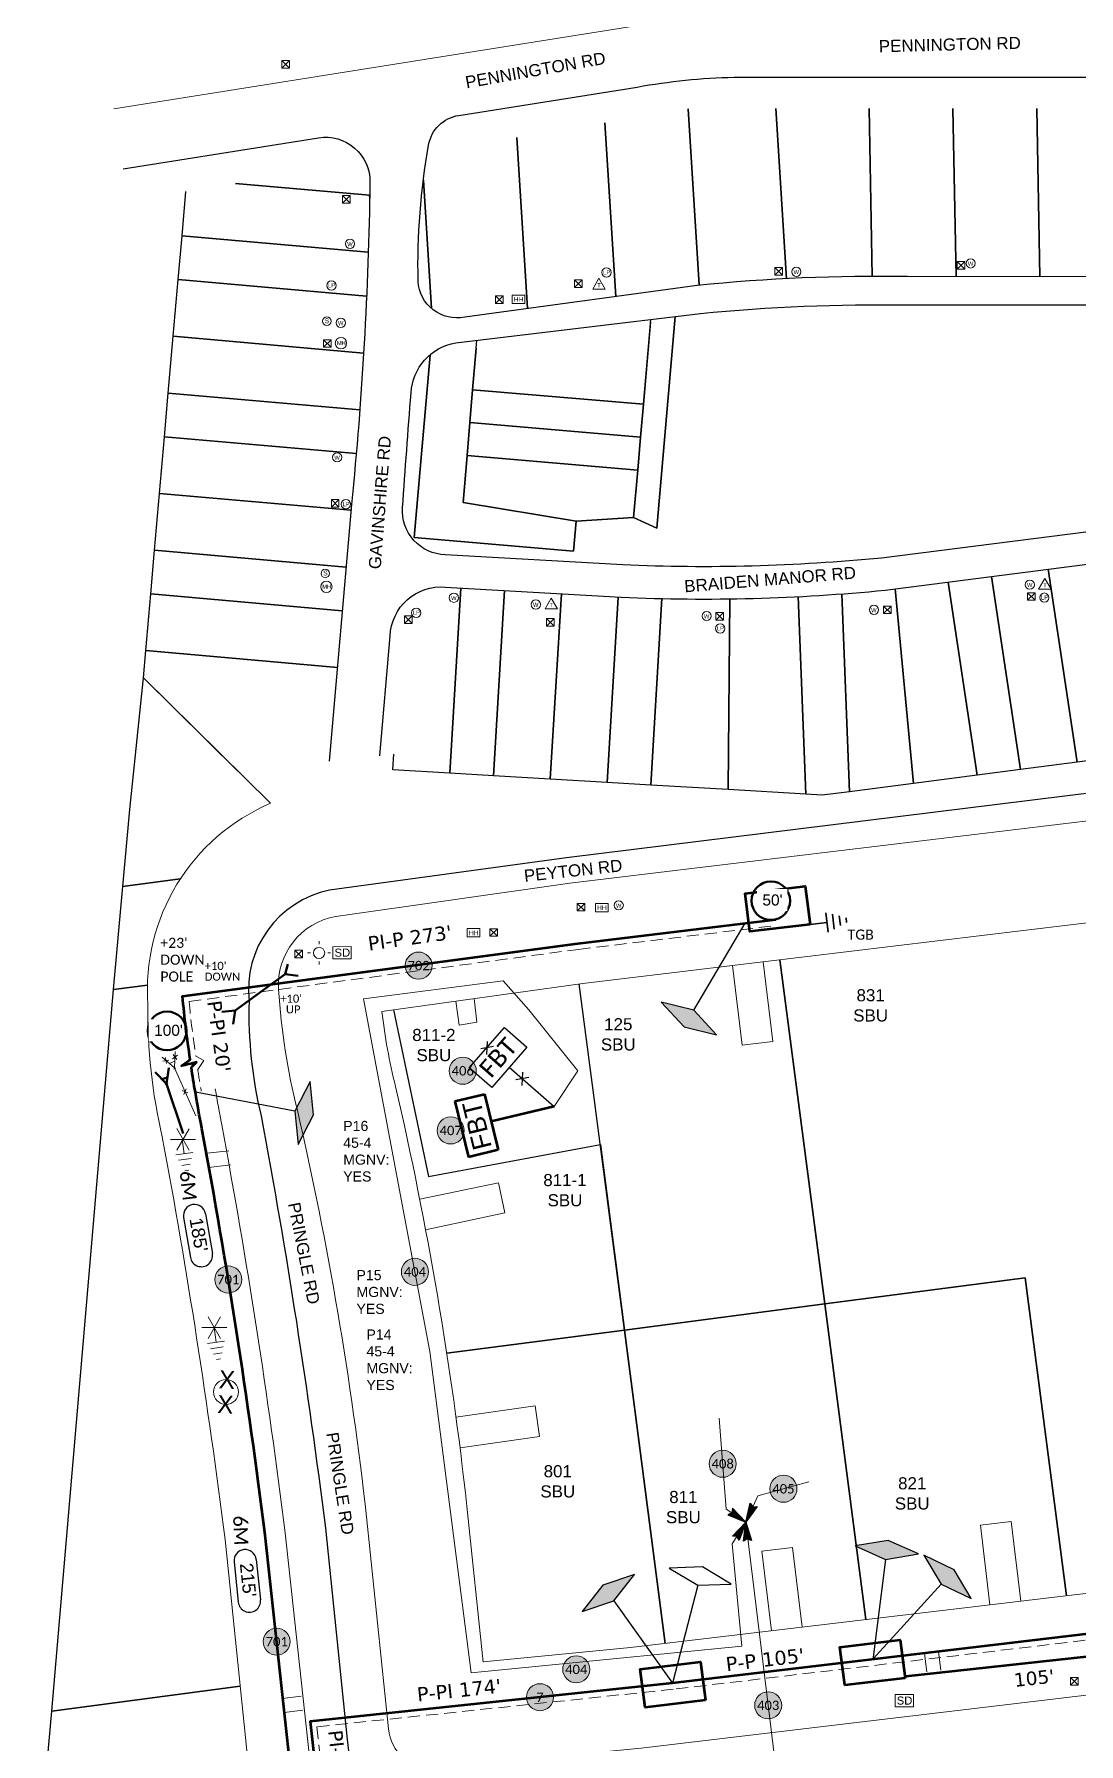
# Model space of a CAD drawing. Header units: inches. Extents: x 2013952 to 2016991, y 779373 to 782808.
# Drawn here: x 2013961 to 2014478, y 779806 to 780652 of the extents above; entities that cross this region are included whole.
import ezdxf
from ezdxf.enums import TextEntityAlignment as Align
from ezdxf.lldxf.tags import DXFTag

# ---------------------------------------------------------------- set-up
doc = ezdxf.new("R2010")
doc.units = ezdxf.units.IN
doc.header["$MEASUREMENT"] = 0
doc.linetypes.add('ACAD_ISO02W100', pattern=[15, 12, -3])
doc.linetypes.add('DASHED', pattern=[0.75, 0.5, -0.25])
for name, color, linetype in [('20 loop', 1, 'Continuous'), ('50 loop', 1, 'Continuous'), ('845CHH', 7, 'Continuous'), ('ADDRESS', 6, 'Continuous'), ('AERIAL CABLE', 5, 'Continuous'), ('CALLES', 6, 'Continuous'), ('CONDUIT', 7, 'Continuous'), ('CULVERT', 7, 'Continuous'), ('EOP', 150, 'Continuous'), ('EX PED', 5, 'Continuous'), ('EXIST HH', 20, 'Continuous'), ('EXIST MH', 20, 'Continuous'), ('FBT.FST', 1, 'Continuous'), ('FST', 1, 'Continuous'), ('Grounding', 1, 'Continuous'), ('GROUNDING TEXT', 7, 'Continuous'), ('GroundingRED', 1, 'Continuous'), ('P-P VALUES', 7, 'Continuous'), ('parcels', 7, 'Continuous'), ('Placemark', 7, 'Continuous'), ('Pole_Temp', 7, 'Continuous'), ('REELS BUBBLES', 87, 'Continuous'), ('Sewer MH', 7, 'Continuous'), ('SPAN LENGTHS', 7, 'Continuous'), ('SPANS', 7, 'Continuous'), ('SPLICE', 7, 'Continuous'), ('StormDrain', 20, 'Continuous'), ('STREET NAMES', 250, 'Continuous')]:
    doc.layers.add(name, color=color, linetype=linetype)
for name, color, linetype, lineweight in [('AERIAL CABLE PROP', 1, 'Continuous', 60), ('AnchorGuyProposed', 1, 'Continuous', 50), ('AnchorGuyRemove', 7, 'Continuous', 0), ('BURIED CABLE EX', 32, 'BUR', 30), ('BURIED CABLE PROP', 1, 'BUR', 60), ('DRIVEWAYS', 250, 'Continuous', 20), ('FireHydrant', 150, 'Continuous', 0), ('FST PROP', 240, 'Continuous', 50), ('INNERDUCT', 4, 'Continuous', 53), ('INNERDUCT LENGTH', 4, 'Continuous', 53), ('LightPost', 7, 'Continuous', 0), ('OVERLASH', 255, 'Continuous', 0), ('Pole notes', 7, 'Continuous', 0), ('Poles', 7, 'Continuous', 0), ('PROP CABLE', 1, 'Continuous', 50), ('RIZER TEXT', 1, 'Continuous', 0), ('ROW', 102, 'ACAD_ISO02W100', 20), ('STRAND TEXT', 7, 'Continuous', 0), ('Transformer', 92, 'Continuous', 0), ('WaterMeter', 252, 'Continuous', 0)]:
    doc.layers.add(name, color=color, linetype=linetype, lineweight=lineweight)
doc.styles.add('Annotative', font='arial.ttf')
doc.styles.add('calibri', font='calibri.ttf')
doc.styles.add('Legend', font='calibri.ttf')
doc.styles.add('PROPOSED', font='calibri.ttf')
doc.styles.get("Standard").update_dxf_attribs({"font": 'arial.ttf'})
doc.styles.add('Styledgn003', font='dgn003.shx')
tags = doc.linetypes.add('BUR', pattern='A,4.693195999999999,-0.073857,["B",Standard,S=0.5,R=0,X=0,Y=-0.25],-0.553701,4.679246', length=10).pattern_tags.tags
tags[6] = DXFTag(74, 10)
tags = doc.linetypes.add('EPV', pattern='A,3.309809,-0.120318,["EOP",Standard,S=0.477614,R=0,X=0,Y=-0.246604],-1.488372', length=4.918499).pattern_tags.tags
tags[6] = DXFTag(74, 10)
tags = doc.linetypes.add('RRW', pattern='A,0.9007299999999999,-0.315516,0.9007299999999999,-0.315516,0.9007299999999999,-0.120318,["R/W",Standard,S=0.477614,R=0,X=0,Y=-0.246604],-1.382879', length=4.836419).pattern_tags.tags
tags[14] = DXFTag(74, 10)

# ---------------------------------------------------------------- blocks, each defined once
blk = doc.blocks.new('LP')
at = {"layer": 'LightPost'}
blk.add_circle((-0.01275560585781932, 0.005586844985373318), 1.149538476444476, dxfattribs=at)
blk.add_text('LP', height=1.037068899613341, dxfattribs=at).set_placement((-0.8474498447030783, -0.4680736591108143))
blk = doc.blocks.new('W')
at = {"layer": 'WaterMeter', "color": 5}
blk.add_circle((0.03107366501353681, 0.02352125046309084), 2.284002088511037, dxfattribs=at)
blk.add_text('W', height=2.060537842955017, dxfattribs=at).set_placement((-1.35744173033163, -1.163380555808544))
blk = doc.blocks.new('845CHH')
at = {"layer": '845CHH', "color": 1, "lineweight": 90}
blk.add_lwpolyline([(15.82571818263463, -10.29698714192114), (-14.22762900813467, -10.194298906727), (-14.31204531541078, 8.843916726521911), (15.74130187489286, 8.741228491560605)], close=True, dxfattribs=at)
blk = doc.blocks.new('FST_FBT')
at = {"layer": 'FST', "lineweight": 30}
h = blk.add_hatch(color=256, dxfattribs=at)
h.dxf.hatch_style = 1
h.paths.add_polyline_path([(5.292051430426127, 18.27422463633761), (5.143090126239258e-05, 19.86182463596906), (-5.291948568623507, 18.27422463633763), (5.14309012942249e-05, 16.68662463653232)])
at = {"layer": 'FBT.FST', "lineweight": 30}
blk.add_lwpolyline([(-5.291948568623539, 18.27422463633763), (5.143090129460376e-05, 16.68662463653233), (5.292051430426127, 18.27422463633761), (5.143090129460376e-05, 19.86182463596906)], close=True, dxfattribs=at)
blk.add_lwpolyline([(5.143090129460376e-05, 16.68662463653233), (5.14309012942249e-05, 2.924991895270068e-05)], dxfattribs=at)
blk = doc.blocks.new('ACMAP_ANN_TEMPLATE_SPANS')
at = {"color": 0, "linetype": 'ByBlock', "lineweight": -2}
for p, q in [((-8.152258758647022, 12.48579457613637), (22.73670367137532, 12.48579457613637)), ((-8.152258758647022, -4.489136403890521), (22.73670367137532, -4.489136403890521))]:
    blk.add_line(p, q, dxfattribs=at)
for centre, start, end in [((-8.152258758647022, 3.998329086122945), 90, 270), ((22.73670367137532, 3.998329086122945), 270, 90)]:
    blk.add_arc(centre, 8.48746549001349, start, end, dxfattribs=at)
at = {"color": 18, "lineweight": 50, "true_color": 0x000000, "style": 'Annotative'}
blk.add_attdef('AERIALFOOT', text='', height=10, dxfattribs=at).set_placement((6.686639764051677, 4.728349187102339), align=Align.MIDDLE_CENTER)
blk = doc.blocks.new('50 loop')
at = {"layer": '50 loop', "color": 1, "lineweight": 50}
blk.add_circle((-0.063, -0.0294), 7.95775, dxfattribs=at)
at = {"layer": '50 loop', "color": 1, "lineweight": 60, "insert": (-3.538460460807883, 2.536957547696908), "char_height": 4.56257601179533, "width": 8.053475745349457, "attachment_point": 1, "bg_fill": 2}
blk.add_mtext("50'", dxfattribs=at)
blk = doc.blocks.new('100 loop')
at = {"layer": '20 loop', "lineweight": 50}
blk.add_circle((0.03355501824989915, 0.1748532380443066), 7.957747154594767, dxfattribs=at)
at = {"layer": '20 loop', "lineweight": 50, "insert": (-5.314746514661238, 2.685847337823361), "char_height": 4.56257601179533, "width": 3.872875634959753, "attachment_point": 1, "bg_fill": 2}
blk.add_mtext("100'", dxfattribs=at)
blk = doc.blocks.new('*U185')
at = {"linetype": 'Continuous', "lineweight": 0}
for p, q in [((-0.5022348271254676, -0.1611366925133114), (-0.5049934974790856, 1.1484939874689246)), ((0.49776295431803186, -0.1590302480969444), (0.49500428396441387, 1.1506004318852914))]:
    blk.add_line(p, q, dxfattribs=at)
blk = doc.blocks.new('*U186')
at = {"layer": 'Pole notes', "color": 1, "linetype": 'Continuous', "lineweight": 35, "flags": 128}
for points in [[(-0.6059738878452875, 4.176883044221691), (-0.07160637306168607, 4.219858439083924)], [(-1.26581493698771, 1.85727387533883), (1.005862631394513, 2.039968814524753)], [(-1.054010316618659, 2.628995946448556), (0.6697558602140328, 2.767626252320634)], [(-0.8558485952133839, 3.400860040647662), (0.2818370818882912, 3.492356042888599)], [(0.02463115760280013, 0.003079555993344328), (-0.1318230451925179, 1.948472812220212)]]:
    blk.add_lwpolyline(points, dxfattribs=at)
blk = doc.blocks.new('*U416')
at = {"linetype": 'Continuous', "lineweight": 0, "true_color": 0xffffff}
h = blk.add_hatch(color=7, dxfattribs=at)
h.dxf.hatch_style = 1
h.paths.add_polyline_path([(-0.1216836353353937, 0, 1), (0.1216836353353937, 0, 1)])
at = {"color": 0, "linetype": 'ByBlock', "lineweight": -2}
blk.add_circle((0, 0), 0.1216836353353937, dxfattribs=at)
at = {"color": 0, "linetype": 'ByBlock', "lineweight": -2, "style": 'PROPOSED'}
blk.add_attdef('CCFN', text='', height=0.08437499999999999, dxfattribs=at).set_placement((-4.879430193227563e-14, -4.485301019485632e-14), align=Align.MIDDLE_CENTER)
at = {"color": 0, "linetype": 'ByBlock', "lineweight": -2, "flags": 104}
blk.add_attdef('CCFA', text='', height=0.08437499999999999, dxfattribs=at).set_placement((0.2063068056513823, 0.08956686444820822), align=Align.TOP_LEFT)
blk = doc.blocks.new('*U178')
at = {"linetype": 'Continuous', "lineweight": 0}
for p, q in [((-0.5021526868003077, -0.2001313805709507), (-0.5049934974790856, 1.1484939874689246)), ((0.49784509464319177, -0.19802493615458372), (0.49500428396441387, 1.1506004318852914))]:
    blk.add_line(p, q, dxfattribs=at)
blk = doc.blocks.new('*U179')
at = {"linetype": 'Continuous', "lineweight": 0}
for p, q in [((-0.5017588265833121, -0.3871096554943963), (-0.5049934974790856, 1.1484939874689246)), ((0.4982389548601874, -0.3850032110780293), (0.49500428396441387, 1.1506004318852914))]:
    blk.add_line(p, q, dxfattribs=at)
blk = doc.blocks.new('HYDRANT')
at = {"layer": 'FireHydrant', "color": 160}
for points in [[(-4.262719821184874, 0.05468453839421272), (-5.743151727598161, 0.05468453839421272)], [(0.005531547823920846, 4.332005883799866), (0.005531547823920846, 5.812437796150334)], [(4.282852875301614, 0.05468453839421272), (5.763284781714901, 0.05468453839421272)], [(0.005531547823920846, -4.213566812686622), (0.005531547823920846, -5.693998718983494)]]:
    blk.add_lwpolyline(points, dxfattribs=at)
blk.add_circle((0.01006652717478573, 0.05921954149380326), 2.801518720967485, dxfattribs=at)
blk = doc.blocks.new('HH')
at = {"layer": 'EXIST HH', "color": 1, "lineweight": 0}
blk.add_lwpolyline([(-5.696157515021346, 3.301187967726716), (4.746838742140481, 3.301187967726716), (4.746838742140481, -3.566200772468451), (-5.696157515021346, -3.566200772468451)], close=True, dxfattribs=at)
at = {"layer": 'EXIST HH', "color": 1}
blk.add_text('HH', height=4, dxfattribs=at).set_placement((-4.393143628733981, -2.224780506065912))
blk = doc.blocks.new('EX MH')
at = {"layer": 'EXIST MH', "lineweight": 0}
blk.add_circle((-0.1448043128475547, -0.1407622246770188), 7.024253633489055, dxfattribs=at)
at = {"layer": 'EXIST MH'}
blk.add_text('MH', height=5, dxfattribs=at).set_placement((-5.140123474877328, -2.419185792678036))
blk = doc.blocks.new('EX PED')
at = {"layer": 'EX PED', "color": 5, "lineweight": 0}
blk.add_lwpolyline([(-3.764058627886698, 3.739049226394854), (3.764058627653867, 3.739049226394854), (3.764058627653867, -3.739049226394854), (-3.764058627886698, -3.739049226394854)], close=True, dxfattribs=at)
for points in [[(-3.764058627886698, 3.739049226394854), (3.764058627653867, -3.739049226394854)], [(3.764058627653867, 3.739049226394854), (-3.764058627886698, -3.739049226394854)]]:
    blk.add_lwpolyline(points, dxfattribs=at)
blk = doc.blocks.new('Strome Drain')
at = {"layer": 'StormDrain', "color": 1, "lineweight": 0}
blk.add_lwpolyline([(-4.531588830964909, 2.982253595652669), (4.617494446657784, 2.989492630886837), (4.622254887751295, -3.027009711147599), (-4.526828389441618, -3.034248745882797)], close=True, dxfattribs=at)
at = {"layer": 'StormDrain', "color": 1}
blk.add_text('SD', height=4, rotation=0.04533417730849295, dxfattribs=at).set_placement((-3.696132331001564, -1.968982054908338))
blk = doc.blocks.new('Transforam')
at = {"layer": 'Transformer', "color": 3}
blk.add_lwpolyline([(-0.457138265171082, 6.946186634219498), (-6.636639627766352, -3.737272404746313), (5.70525798441711, -3.747148055434495)], close=True, dxfattribs=at)
blk.add_text('T', height=4, dxfattribs=at).set_placement((-2.023227286046165, -1.857558872347937))
blk = doc.blocks.new('*U296')
at = {"layer": 'FBT.FST', "lineweight": 30}
blk.add_lwpolyline([(51.56519418558194, 24.4661823291707), (49.41127416150275, 8.031698208196373), (56.65955237287245, -6.874478456434272), (58.81347239650577, 9.560005664362324)], close=True, dxfattribs=at)
blk.add_lwpolyline([(49.41127416150275, 8.031698208196373), (0, 0)], dxfattribs=at)
blk = doc.blocks.new('POLES')
at = {"layer": 'Poles'}
for points in [[(-0.9279452641875641, 1.718820345782353), (1.125573408324813, -1.843961284794444)], [(-0.9279452641875641, -1.843961284794444), (1.125573408324813, 1.714633763623507)], [(-1.95993782824056, -0.06466376078196845), (2.155472681101887, -0.06466376078196845)]]:
    blk.add_lwpolyline(points, dxfattribs=at)
blk = doc.blocks.new('*U212')
at = {"layer": 'Pole notes', "color": 135, "linetype": 'Continuous', "lineweight": 0, "true_color": 0x32a0a0, "flags": 128}
for points in [[(0.7849989894281705, 2.720506373741402), (2.228697341275593, 1.768496257095272)], [(1.416358149810212, 3.206744852623723), (2.369199062268698, 2.578418175782292)], [(2.09102826117508, 3.664423027829585), (2.538574750314541, 3.369299891700765)], [(0.01831234727988898, -0.01282417930083704), (1.092723764578121, 1.616492532288831)], [(0.1429764914755089, 2.242779187386704), (2.045564676743151, 0.9881658553009612)]]:
    blk.add_lwpolyline(points, dxfattribs=at)
blk = doc.blocks.new('*U213')
at = {"layer": 'Pole notes', "color": 135, "linetype": 'Continuous', "lineweight": 0, "true_color": 0x32a0a0, "flags": 128}
for points in [[(0.7849989894281705, 2.720506373741402), (2.228697341275593, 1.768496257095272)], [(1.416358149810212, 3.206744852623723), (2.369199062268698, 2.578418175782292)], [(2.09102826117508, 3.664423027829585), (2.538574750314541, 3.369299891700765)], [(0.01831234727988898, -0.01282417930083704), (1.092723764578121, 1.616492532288831)], [(0.1429764914755089, 2.242779187386704), (2.045564676743151, 0.9881658553009612)]]:
    blk.add_lwpolyline(points, dxfattribs=at)
blk = doc.blocks.new('*U258')
for points in [[(-4.238059835942393, 7.492269146179505), (-4.925484314848513, 8.077790550073717)], [(-4.874532777324089, 7.44131760877782), (-4.289011373552618, 8.128742087598138)], [(-4.365275231559814, 6.244559013787796), (-4.704218778872868, 8.55692752203675)], [(-4.365275231559814, 6.244559013787796), (-6.418735490569291, 7.373818760714398)], [(-6.208983367986733, 6.863808174861982), (-5.362273264901016, 7.177607043069739)], [(-5.628728882339999, 6.597352557423003), (-5.942527750670493, 7.444062660422915)], [(-5.170659246343368, 6.693542680303245), (-4.506435938792272, 7.157878145607793)], [(-4.406707492917538, 6.022646642294219), (-4.365275231616465, 6.244559014174308)], [(5.174823248709742e-05, 3.939011889194082e-05), (-4.365275231559814, 6.244559013787796)], [(-4.365275232002623, 6.244559014031315), (-4.143362860023807, 6.203126752674992)], [(-2.626436485141378, 3.205163724630776), (-1.73878699806323, 3.039434679361746)], [(-2.265476264236821, 2.678474458457181), (-2.099747219117168, 3.566123945524772)]]:
    blk.add_lwpolyline(points)
blk = doc.blocks.new('*U259')
for p, q in [((-5.70702292110766, 7.937513648164311), (-3.767182999469336, 6.622619093422967)), ((-4.532601763754374, 7.14144796895473), (-3.815993298641216, 7.549083124636861)), ((-3.767182999469336, 6.622619093422967), (-3.890140241650999, 8.956459782606364)), ((-3.829023974973909, 6.405507539565026), (-3.767182999469336, 6.622619093422967)), ((-2.90638403171273e-06, 4.715176222162827e-05), (-3.767182999448787, 6.62261909303287)), ((-3.767182999867097, 6.622619093316415), (-3.550071445915978, 6.560778117747675))]:
    blk.add_line(p, q)
blk = doc.blocks.new('*U262')
at = {"layer": 'Poles', "linetype": 'Continuous', "lineweight": 13}
blk.add_circle((0.08753503279946803, -0.06543147893253749), 2.05765083792866, dxfattribs=at)
at = {"layer": 'Poles', "linetype": 'Continuous', "lineweight": 13, "char_height": 2.959779793403999, "attachment_point": 5, "line_spacing_factor": 0.8, "style": 'Styledgn003'}
for insert in [(0.1515751079154296, 1.98460134403537), (0.09714953670643399, -2.124529291479308)]:
    blk.add_mtext('{\\Fdgn000|c0;X}', dxfattribs=dict(at, insert=insert))
blk = doc.blocks.new('Sewer')
at = {"layer": 'Sewer MH', "color": 1, "lineweight": 0}
blk.add_circle((0.2141964328217298, -0.01215695608655309), 3.512126816744527, dxfattribs=at)
at = {"layer": 'Sewer MH', "color": 1}
blk.add_text('S', height=4, dxfattribs=at).set_placement((-1.577399204263259, -1.748445252510187))
blk = doc.blocks.new('*U295')
at = {"layer": 'Pole notes', "linetype": 'Continuous'}
blk.add_hatch(color=1, dxfattribs=at).paths.add_polyline_path([(2.703519535304939, -5.798386813740524), (-4.619390562177127e-05, -0.00017705841950406), (4.800202171602453, -4.22937552305856), (3.307367356855241, -4.473801183828275)])
at = {"layer": 'Pole notes', "color": 1, "linetype": 'Continuous', "lineweight": 30, "flags": 128}
blk.add_lwpolyline([(2.703519535304939, -5.798386813740524), (-4.619390562177127e-05, -0.00017705841950406), (4.800202171602453, -4.22937552305856), (3.307367356855241, -4.473801183828275), (2.703519535304939, -5.798386813740524)], dxfattribs=at)
blk = doc.blocks.new('*U294')
at = {"layer": 'Pole notes', "linetype": 'Continuous'}
blk.add_hatch(color=1, dxfattribs=at).paths.add_polyline_path([(-1.941867683328027, 6.09554548464945), (-4.619390562177127e-05, -0.00017705841950406), (-4.221573496712594, 4.806819015588002), (-2.709754596788106, 4.858812299723198)])
at = {"layer": 'Pole notes', "color": 1, "linetype": 'Continuous', "lineweight": 30, "flags": 128}
blk.add_lwpolyline([(-1.941867683328027, 6.09554548464945), (-4.619390562177127e-05, -0.00017705841950406), (-4.221573496712594, 4.806819015588002), (-2.709754596788106, 4.858812299723198), (-1.941867683328027, 6.09554548464945)], dxfattribs=at)
blk = doc.blocks.new('*U293')
at = {"layer": 'Pole notes', "linetype": 'Continuous'}
blk.add_hatch(color=1, dxfattribs=at).paths.add_polyline_path([(-5.237906210572852, 3.673149290363088), (-4.619390562177127e-05, -0.00017705841950406), (-6.270886343640443, 1.266735661676897), (-5.099587724416559, 2.22400220364328)])
at = {"layer": 'Pole notes', "color": 1, "linetype": 'Continuous', "lineweight": 30, "flags": 128}
blk.add_lwpolyline([(-5.237906210572852, 3.673149290363088), (-4.619390562177127e-05, -0.00017705841950406), (-6.270886343640443, 1.266735661676897), (-5.099587724416559, 2.22400220364328), (-5.237906210572852, 3.673149290363088)], dxfattribs=at)
blk = doc.blocks.new('RFBT')
at = {"layer": 'FBT.FST', "color": 18, "lineweight": 30, "true_color": 0x000000}
blk.add_lwpolyline([(2521681.989131127, 1409042.671736673), (2521679.103653809, 1409072.358350349), (2521695.694843503, 1409073.970979599), (2521698.580320822, 1409044.284365923)], close=True, dxfattribs=at)
for points in [[(2521697.137582162, 1409059.127672761), (2521730.328138972, 1409062.35372609)], [(2521704.17543637, 1409062.573863783), (2521709.28073695, 1409057.303952959)], [(2521708.710081107, 1409063.226048425), (2521704.71141982, 1409057.10855579)], [(2521678.100823076, 1409060.039465415), (2521683.206123655, 1409054.769554591)], [(2521682.635467812, 1409060.691650057), (2521678.636806526, 1409054.574157422)]]:
    blk.add_lwpolyline(points, dxfattribs=at)
at = {"layer": 'FBT.FST', "color": 18, "lineweight": 30, "true_color": 0x000000, "insert": (2521688.841987315, 1409058.321358136), "char_height": 9.999999999999998, "attachment_point": 5, "rotation": 95.55159206944298, "style": 'Legend'}
blk.add_mtext_dynamic_manual_height_columns('\\pxqc;FBT', width=33.00332052679732, gutter_width=0.9999999999999999, heights=[15.67548576856462], dxfattribs=at)
blk = doc.blocks.new('f')
at = {"layer": 'FBT.FST', "lineweight": 60}
for p, q in [((1588178.40257485, 1107839.032121428), (1588188.544312012, 1107850.192784034)), ((1588188.50420496, 1107850.124502552), (1588209.568765367, 1107830.983055254)), ((1588199.467135257, 1107819.890674129), (1588178.40257485, 1107839.032121428)), ((1588167.425757057, 1107805.78113372), (1588189.180771581, 1107829.237932482)), ((1588209.60887242, 1107831.051336736), (1588199.467135257, 1107819.890674129))]:
    blk.add_line(p, q, dxfattribs=at)
at = {"layer": 'FBT.FST', "lineweight": 60, "width": 0.9928899999999999}
blk.add_text('FBT', height=9.318486691495156, rotation=317.7626610706297, dxfattribs=at).set_placement((1588181.750850282, 1107839.594753696))

msp = doc.modelspace()

# ---------------------------------------------------------------- linework, layer by layer
at = {"layer": 'AERIAL CABLE PROP', "color": 5, "lineweight": 0}
msp.add_lwpolyline([(2014099.309962856, 779778.529586022), (2014084.973063765, 779910.8156687641, 0.0147624247953585), (2014053.520139262, 780112.7102853874, -0.006310148344321529), (2014050.327404251, 780130.4863005483)], format="xyb", dxfattribs=at)
at = {"layer": 'AERIAL CABLE PROP', "color": 5}
msp.add_lwpolyline([(2014091.503206884, 779757.75228963), (2014075.040481927, 779909.6532956929, 0.0147539856017282), (2014043.694778407, 780110.8493017759, -0.006299308848261168), (2014040.463375469, 780128.8428480251, -0.006299308848261168)], format="xyb", dxfattribs=at)
at = {"layer": 'BURIED CABLE EX', "lineweight": 0, "ltscale": 2}
for points in [[(2014312.97613509, 779916.0830301115), (2014306.190097452, 779905.3308836906), (2014311.078504701, 779854.678387479), (2014176.976177747, 779841.4019814592), (2014156.615722748, 780000.4455152625), (2014123.629269498, 780175.0049504493), (2014192.803528673, 780183.9565179702), (2014205.503492664, 780169.6761982882), (2014229.81571925, 780139.3685708484), (2014218.061044306, 780121.6800408317)], [(2014312.961888331, 779916.0919332274), (2014303.258527761, 779922.3991304848), (2014299.807448385, 779967.4591835137)], [(2014344.234928825, 779936.0714055853), (2014318.962531503, 779929.0292495186), (2014312.97613509, 779916.0830301115)], [(2014312.97613509, 779916.0830301115), (2014330.801133754, 779770.0710815353), (2014304.034808146, 779753.265713344), (2014325.822542322, 779731.5986886838), (2014326.000941639, 779679.6352036607)]]:
    msp.add_lwpolyline(points, dxfattribs=at)
at = {"layer": 'BURIED CABLE PROP', "color": 10, "lineweight": 70, "ltscale": 12}
for points in [[(2014040.463375469, 780128.8428480251, -0.01651611243568828), (2014038.523186647, 780141.1375059545, -0.01651611243568828), (2014040.998511684, 780143.6669268138, -0.01651611241726116), (2014033.579579572, 780141.880861794), (2014037.93177683, 780145.0927196812, -0.0180065955907423), (2014034.153108724, 780176.3462657623), (2014229.74438246, 780202.5074125893), (2014327.882194937, 780214.3208508783)], [(2015164.565035639, 779885.508999898), (2015155.381577377, 779951.3087718897, 0.004091165966537889), (2014771.513610959, 779900.2852834903, 0.003258973217572011), (2014614.63837611, 779876.4488675065), (2014276.651734081, 779836.2895853361), (2014097.325740654, 779817.4331758514), (2014101.620553107, 779778.7815592608), (2014108.900082658, 779776.006443111), (2014097.055398082, 779774.5880382911), (2014103.779738573, 779771.8129221413), (2014091.503206884, 779757.75228963)]]:
    msp.add_lwpolyline(points, format="xyb", dxfattribs=at)
at = {"layer": 'BURIED CABLE PROP', "color": 10, "linetype": 'DASHED', "lineweight": 9, "ltscale": 12}
for points in [[(2014043.409645125, 780129.4080870156, -0.01462151582836511), (2014041.678695736, 780140.1132850054), (2014044.713786118, 780144.5746916634), (2014040.724106142, 780146.6543507205, -0.01572318319346507), (2014037.392409422, 780173.7528194077), (2014230.122528992, 780199.5312749582), (2014328.240734621, 780211.3423530529)], [(2015161.621824962, 779884.5107190892), (2015153.457276198, 779947.825926645, 0.004712199375011441), (2014771.949851526, 779897.31716643, 0.003260278604333463), (2014615.050512876, 779873.4767344816), (2014276.985595583, 779833.3081517117), (2014100.640658197, 779814.7652049455), (2014104.400004253, 779780.9325745384), (2014115.184414543, 779775.2305946067), (2014108.772327252, 779772.9697107162), (2014095.078518256, 779757.2858334742)]]:
    msp.add_lwpolyline(points, format="xyb", dxfattribs=at)
at = {"layer": 'CONDUIT', "color": 4, "lineweight": 70}
msp.add_lwpolyline([(2014392.160697456, 779839.723752426), (2014483.10983386, 779849.7491397482), (2014492.720561412, 779783.1075477214)], dxfattribs=at)
at = {"layer": 'CULVERT', "color": 2, "lineweight": 50}
for points in [[(2014086.250505321, 780192.2750206832), (2014084.900761133, 780187.2714657548), (2014091.328229981, 780186.4873170061)], [(2014084.900761133, 780187.2714657548), (2014060.197559161, 780169.3278025126), (2014053.576368287, 780168.5623962961)], [(2014060.197559161, 780169.3278025126), (2014059.173049738, 780162.5655735536)]]:
    msp.add_lwpolyline(points, dxfattribs=at)
at = {"layer": 'DRIVEWAYS', "color": 1}
for points in [[(2014306.326546312, 780191.5816852265), (2014311.243623437, 780152.1294615945), (2014326.351546535, 780153.9892307693), (2014321.584895849, 780193.4184244621)], [(2014169.489158405, 780173.921224923), (2014171.02821639, 780162.0686710612), (2014179.836182778, 780163.4562568781), (2014178.447953591, 780175.2885829034)], [(2014154.464093765, 780060.7108924397), (2014193.638542652, 780069.0857087215), (2014190.478764162, 780083.976104338), (2014151.609751529, 780075.8163169068)], [(2014171.48319508, 779952.7850849685), (2014210.829238247, 779958.4898622736), (2014208.667820763, 779973.5575879208), (2014169.341795784, 779968.0036673824)], [(2014449.107878645, 779876.9213612112), (2014444.251363089, 779916.3810856603), (2014429.140603201, 779914.5445080418), (2014433.846727845, 779875.1080443962)], [(2014340.874245964, 779864.0611340463), (2014336.017730408, 779903.5208584954), (2014320.90697052, 779901.6842808764), (2014325.613095164, 779862.2478172312)]]:
    msp.add_lwpolyline(points, dxfattribs=at)
at = {"layer": 'EOP', "color": 6, "linetype": 'EPV', "lineweight": 0, "ltscale": 5}
for points in [[(2014000.081975038, 780615.5136929096), (2014254.460349516, 780655.9772365192, 0.3621600270874982), (2014272.998384798, 780677.1940828388), (2014275.668376855, 780792.3400434764)], [(2015077.220471611, 779910.5381852374, 0.009531139679051876), (2014618.760066884, 779846.72757565), (2014261.169365034, 779804.2389559494), (2014158.375745735, 779794.255999119, -0.3983622087174248), (2014136.055327736, 779813.6837598241), (2014125.185673755, 779918.6435640383, 0.02912708351653555), (2014090.970748463, 780119.9392890926, -0.04478775881851449), (2014081.643627726, 780179.6130162325, -0.3839139535956247), (2014110.031175306, 780215.8144777901), (2014225.817053207, 780232.2512303822), (2014555.119297281, 780271.891320584), (2014709.449262423, 780293.1732230765, -0.06869455310850509), (2014714.919015175, 780293.1724619254), (2014723.141857301, 780292.0362105062, 0.03434168126456284), (2014725.879490661, 780291.8479586267, 0.03685309247269837), (2014740.397285905, 780291.8479586267, 0.02679880259686831), (2014742.536576536, 780291.9627018871), (2014798.890849602, 780298.0253929524), (2015016.774806222, 780323.9006871746, -0.3708457696426731), (2015066.838443972, 780283.7619646833), (2015079.649770046, 780166.2964458284), (2015098.102081442, 780027.6227249582), (2015103.160506784, 779988.9867736775)]]:
    msp.add_lwpolyline(points, format="xyb", dxfattribs=at)
at = {"layer": 'EOP', "color": 6, "linetype": 'EPV', "ltscale": 5}
for points in [[(2014170.834390826, 780612.2978247392), (2014259.173148573, 780626.3497235448, -0.03792566075677932), (2014307.177782925, 780631.2185016151), (2014568.157329516, 780631.2185016151, -0.3828409315985319), (2014588.040181559, 780613.3800276048), (2014593.928323503, 780559.21780352, -0.4088064625440443), (2014568.409199713, 780532.3639836512), (2014393.050393935, 780532.4802373666, 0.02900312693809197), (2014288.837160786, 780528.1389589114), (2014173.836782496, 780512.4996695467, -0.4607672549549756), (2014150.743199974, 780530.1688399636, -0.047830949700287), (2014155.928686476, 780597.6079169553, -0.3205260248080567)], [(2014600.477011109, 780492.7847814235), (2014604.128111859, 780443.6240174231, -0.3382454923458424), (2014586.474674203, 780419.4612635482), (2014380.164378432, 780393.2333604926, -0.03534817830990836), (2014252.046971232, 780389.7822207808), (2014164.179352116, 780394.8360987614, -0.4269998310508363), (2014143.051719667, 780418.1020762323, -0.001785717013066772), (2014147.248939943, 780474.9161619808, -0.3520050461763045), (2014169.430559427, 780499.6574329248), (2014290.476194939, 780514.2329904018, -0.0289653376921768), (2014392.935447569, 780518.4802373666), (2014569.125577792, 780518.4802373666, -0.3755029646658887)]]:
    msp.add_lwpolyline(points, format="xyb", close=True, dxfattribs=at)
for points in [[(2014004.794774095, 780585.8861799352), (2014101.457483439, 780601.2621558334, -0.4658171199567821), (2014126.911003307, 780579.2014932865, -0.02099762307698558), (2014117.785413394, 780419.7346486645), (2014106.716035668, 780292.6029965265)], [(2014131.777556466, 780295.3833243459), (2014136.938085843, 780354.6519338236, -0.4301870655677624), (2014164.207869166, 780378.808014798), (2014251.237300592, 780373.8023468219, 0.03544293937867479), (2014381.961737164, 780377.3328627589), (2014584.80645446, 780403.3144150404, 0.02227633839642089), (2014991.28592175, 780455.6585677512), (2015019.765028933, 780458.9950737522, -0.4054400041584899), (2015044.088742758, 780440.3597471484), (2015049.014240159, 780407.0192050844, -0.4039650813777217), (2015010.104851377, 780353.895912782), (2014740.316420507, 780317.1227209378, 0.06216139534667219), (2014733.129163753, 780315.236461262), (2014717.187174987, 780308.8538668306, -0.07545488781400359), (2014711.430221255, 780307.1556024996), (2014553.564335502, 780285.5150010976), (2014224.165660398, 780244.8435380736), (2014106.868358806, 780228.7907261731, 0.3883021166192576), (2014067.039255377, 780173.9170414493, 0.06597623784142717), (2014073.046698968, 780117.0987252761, -0.01483302779520785), (2014104.847194683, 779913.0689800724), (2014115.684269, 779808.4237723568, -0.02362546176472125), (2014127.42868145, 779629.3986895871, 0.02362546176472125)]]:
    msp.add_lwpolyline(points, format="xyb", dxfattribs=at)
at = {"layer": 'parcels'}
for points in [[(2014289.868350417, 780528.2414312557), (2014284.368268732, 780615.6132310167)], [(2014284.368268732, 780615.6132310167), (2014289.868350417, 780528.2414312557)], [(2014333.092656202, 780531.4626117185), (2014327.792991073, 780615.6569597053)], [(2014327.792991073, 780615.6569597053), (2014333.092656202, 780531.4626117185)], [(2014375.535689519, 780532.596253056), (2014374.008700008, 780615.7034989169)], [(2014374.008700008, 780615.7034989169), (2014375.535689519, 780532.596253056)], [(2014417.044551789, 780532.4643304951), (2014415.515998709, 780615.7452967602)], [(2014415.515998709, 780615.7452967602), (2014417.044551789, 780532.4643304951)], [(2014458.552617777, 780532.4368128185), (2014457.022279551, 780615.7870935785)], [(2014457.022279551, 780615.7870935785), (2014458.552617777, 780532.4368128185)], [(2014248.636248319, 780522.6719012187), (2014243.224233922, 780608.6841777174)], [(2014243.224233922, 780608.6841777174), (2014248.636248319, 780522.6719012187)], [(2014204.903320897, 780516.724512898), (2014199.578526672, 780601.3338185896)], [(2014199.578526672, 780601.3338185896), (2014204.903320897, 780516.724512898)], [(2014126.771709744, 780571.1466210601), (2014126.663547036, 780572.791419439), (2014060.359223121, 780578.62583648)], [(2014060.359223121, 780578.62583648), (2014126.663547036, 780572.791419439), (2014126.771709744, 780571.1466210601)], [(2014153.337521093, 780580.1607586944), (2014157.330153789, 780516.7374260343)], [(2014157.330153789, 780516.7374260343), (2014153.337521093, 780580.1607586944)], [(2014126.070979471, 780544.5979403404), (2014033.874983815, 780552.6744529195), (2014035.799251901, 780574.6690395108)], [(2014125.221894482, 780522.8816285041), (2014031.982919371, 780531.0494605638), (2014033.874983815, 780552.6744529195), (2014126.070979471, 780544.5979403404)], [(2014123.749092785, 780494.6968383378), (2014029.52690741, 780502.9866743125), (2014031.982919371, 780531.0494605638), (2014125.221894482, 780522.8816285041)], [(2014156.634788425, 780493.6686328091), (2014148.732660246, 780403.4597986788), (2014227.731403279, 780396.5388378501), (2014229.042563014, 780411.5008135922), (2014257.416041707, 780413.2358046919), (2014268.889619324, 780408.0096409656), (2014278.062719867, 780512.738237463)], [(2014265.821987407, 780509.9908645712), (2014265.821987407, 780509.9908645712), (2014262.287980283, 780469.3140919954), (2014177.739195499, 780476.5413588546), (2014179.82881774, 780500.9095260801)], [(2014278.062719867, 780512.738237463), (2014268.889619324, 780408.0096409656), (2014257.416041707, 780413.2358046919), (2014259.461675359, 780436.776896108), (2014260.874677001, 780453.0454938561), (2014262.287980283, 780469.3140919954), (2014265.933792122, 780511.2777479318)], [(2014121.860631383, 780466.5673853006), (2014027.066973833, 780474.8718569204), (2014029.52690741, 780502.9866743125), (2014123.749092785, 780494.6968383378)], [(2014179.501007986, 780497.0867667533), (2014177.739195499, 780476.5413588546), (2014176.348280326, 780460.2705915198), (2014174.957363696, 780443.9998244382), (2014172.969433094, 780420.7447481453), (2014229.042563014, 780411.5008135922), (2014227.731403279, 780396.5388378501), (2014148.732660246, 780403.4597986788), (2014156.634788425, 780493.6686328091)], [(2014120.122484206, 780444.9273000574), (2014025.17490043, 780453.2457746379), (2014027.066973833, 780474.8718569204), (2014121.860631383, 780466.5673853006)], [(2014117.533570501, 780416.8422364763), (2014022.720087869, 780425.1848102137), (2014025.17490043, 780453.2457746379), (2014120.122484206, 780444.9273000574)], [(2014115.088745038, 780388.763449387), (2014020.258929204, 780397.0707220696), (2014022.720087869, 780425.1848102137), (2014117.533570501, 780416.8422364763)], [(2014113.205581635, 780367.1353433985), (2014018.368059142, 780375.4439142235), (2014020.258929204, 780397.0707220696), (2014115.088745038, 780388.763449387)], [(2014434.604710999, 780384.0756865069), (2014448.971048472, 780288.6049248576), (2014427.439058213, 780285.7981081046), (2014413.066955714, 780381.3170033012)], [(2014462.584850985, 780387.6595484857), (2014476.923923453, 780292.2501160204), (2014448.971048472, 780288.6049248576), (2014434.604710999, 780384.0756865069)], [(2014490.563882002, 780391.243268421), (2014504.875883249, 780295.893876344), (2014476.923923453, 780292.2501160204), (2014462.584850985, 780387.6595484857)], [(2014110.763309538, 780339.0858816947), (2014015.915940429, 780347.4320723899), (2014018.368059142, 780375.4439142235), (2014113.205581635, 780367.1353433985)], [(2014171.879434117, 780378.3667697344), (2014166.404777986, 780286.7919504642), (2014138.309721938, 780288.4682311006), (2014138.769828974, 780296.1590478126)], [(2014193.552964173, 780377.1201742603), (2014188.074747567, 780285.5013719127), (2014166.404777986, 780286.7919504642), (2014171.879434117, 780378.3667697344)], [(2014221.651438656, 780375.5040355404), (2014216.171324555, 780283.8251366057), (2014188.074747567, 780285.5013719127), (2014193.552964173, 780377.1201742603)], [(2014249.750931658, 780373.8878382384), (2014244.266691601, 780282.1500174887), (2014216.171324555, 780283.8251366057), (2014221.651438656, 780375.5040355404)], [(2014360.475094501, 780375.4765241583), (2014364.356145683, 780277.5741902106), (2014350.752358946, 780275.8000222035), (2014342.681283681, 780276.2820602618), (2014338.803949959, 780374.1148853677)], [(2014386.828070216, 780377.9561715061), (2014395.951103515, 780281.6928890161), (2014364.356145683, 780277.5741902106), (2014360.475094501, 780375.4765241583)], [(2014413.066955714, 780381.3170033012), (2014427.439058213, 780285.7981081046), (2014395.951103515, 780281.6928890161), (2014386.828070216, 780377.9561715061)], [(2014271.453432654, 780373.136899207), (2014265.936668283, 780280.8580374345), (2014244.266691601, 780282.1500174887), (2014249.750931658, 780373.8878382384)], [(2014305.139192828, 780373.0117128681), (2014304.191360175, 780278.575975094), (2014265.936668283, 780280.8580374345), (2014271.453432654, 780373.136899207)], [(2014338.803949959, 780374.1148853677), (2014342.681283681, 780276.2820602618), (2014304.191360175, 780278.575975094), (2014305.139192828, 780373.0117128681)], [(2014077.734564136, 780271.8218750291), (2014014.737984806, 780333.967031531), (2014015.915940429, 780347.4320723899), (2014110.763309538, 780339.0858816947)], [(2014033.026189449, 780234.378418537), (2014004.621814255, 780230.6791459136), (2014008.102172389, 780268.7692718431), (2014014.737984806, 780333.967031531), (2014061.728077763, 780287.612027626)], [(2014016.744819347, 780181.835663935), (2013999.962032402, 780179.6493765786), (2014004.621814255, 780230.6791459136), (2014033.026189449, 780234.378418537)], [(2014329.736636787, 780194.3996985102), (2014352.031094936, 780024.0594241135), (2014252.871612495, 780011.1296005584), (2014237.331462588, 780129.8195152245), (2014230.450961899, 780182.412742076)], [(2014471.703758404, 779879.6061842138), (2014451.191106448, 780036.9797380492), (2014352.031094936, 780024.0594241135), (2014329.736636787, 780194.3996985102)], [(2014138.483877135, 780169.6024242534), (2014155.929902783, 780087.1677571806), (2014241.025248453, 780102.8735351898), (2014252.871612495, 780011.1296005584), (2014164.913993138, 779999.6598863199)], [(2014372.396916811, 779867.8066306899), (2014352.031094936, 780024.0594241135), (2014451.191106448, 780036.9797380492), (2014471.703758404, 779879.6061842138)], [(2014273.091081918, 779856.0071967812), (2014252.871612495, 780011.1296005584), (2014352.031094936, 780024.0594241135), (2014372.396916811, 779867.8066306899)], [(2014164.913993138, 779999.6598863199), (2014252.871612495, 780011.1296005584), (2014273.091081918, 779856.0071967812)], [(2013960.684234005, 779724.9748481541), (2013969.43919561, 779822.5238624029), (2014062.67407204, 779834.9088065122)]]:
    msp.add_lwpolyline(points, dxfattribs=at)
for points in [[(2014260.874677001, 780453.0454938561), (2014176.348280326, 780460.2705915198), (2014177.739195499, 780476.5413588546), (2014262.287980283, 780469.3140919954), (2014260.874677001, 780453.0454938561)], [(2014260.874677001, 780453.0454938561), (2014259.461675359, 780436.776896108), (2014174.957363696, 780443.9998244382), (2014176.348280326, 780460.2705915198), (2014260.874677001, 780453.0454938561)], [(2014257.416041707, 780413.2358046919), (2014229.042563014, 780411.5008135922), (2014172.969433094, 780420.7447481453), (2014174.957363696, 780443.9998244382), (2014259.461675359, 780436.776896108), (2014257.416041707, 780413.2358046919)]]:
    msp.add_lwpolyline(points, close=True, dxfattribs=at)
at = {"layer": 'ROW', "color": 3, "linetype": 'RRW', "lineweight": 0, "ltscale": 5}
for points in [[(2014182.89246504, 779846.8071671175), (2014174.90196152, 779923.9652520551, 0.02921650739926229), (2014139.58683093, 780131.6308008768, -0.03286401552541506), (2014132.807757467, 780168.8117838071), (2014232.31934219, 780182.6729932887), (2014561.522752729, 780222.3011863037), (2014712.177167536, 780243.0762351612), (2014716.297773902, 780242.5068402052, 0.0263896245825938), (2014723.655352033, 780241.8833017822, 0.0319366047813509), (2014742.621424533, 780241.8833017822, 0.01884993266547779), (2014747.884803112, 780242.2495600382), (2014804.513347717, 780248.3417577143), (2015017.644516947, 780273.6526240916), (2015030.008628755, 780160.2875594324), (2015048.532003972, 780021.0797762367), (2015056.499692833, 779958.4041745194, 0.009205940882211333), (2014611.890980785, 779896.2631094297), (2014255.802474904, 779853.9529793623), (2014182.885795831, 779846.8715664851)], [(2014077.517581895, 779623.7425490217, 0.02429911484671323), (2014065.975027575, 779803.0340433134), (2014055.169421533, 779907.3753863365, 0.01470258783910728), (2014024.121700553, 780106.7100791909, -0.0617898356990344), (2014016.99326985, 780172.1721984567, -0.3210737026454126), (2014077.734564136, 780271.8218750291)]]:
    msp.add_lwpolyline(points, format="xyb", dxfattribs=at)

# ---------------------------------------------------------------- block references
at = {"layer": '845CHH', "color": 1, "lineweight": 50, "rotation": 7.059781614120325}
for p in [(2014327.882194937, 780220.1758223857), (2014374.874207621, 779847.1685726288), (2014275.994836559, 779836.2115333375)]:
    msp.add_blockref('845CHH', p, dxfattribs=at)
at = {"layer": 'AERIAL CABLE', "color": 4, "lineweight": 50, "rotation": 146.0023526324155}
msp.add_blockref('f', (3950344.413104396, 810521.8413492409), dxfattribs=at)
at = {"layer": 'AnchorGuyProposed', "xscale": -3.408992642566337, "yscale": -3.408992642566337, "zscale": -3.408992642566337, "rotation": 168.8970661931971}
msp.add_blockref('*U259', (2014034.430612527, 780108.4176341488), dxfattribs=at)
at = {"layer": 'CALLES', "lineweight": -3, "xscale": 0.8853521812865696, "yscale": 0.8853521812865696, "zscale": 0.8853521812865696, "rotation": 313.1918856696008}
msp.add_blockref('RFBT', (-423405.8857705002, 1553992.681327837), dxfattribs=at)
at = {"layer": 'FST PROP', "color": 1, "lineweight": 50}
for p, xscale, yscale, zscale, rotation in [((2014312.643548676, 780212.4864373994), 3, 3, 3, 149.4832193055862), ((2014040.463375469, 780128.8428480251), 3, 3, 3, 259.2283581158155), ((2014375.886356697, 779847.8894001168), 3, 3, 3, 352.7814458746766), ((2014375.936296612, 779848.4052677663), 2.999999999999999, 2.999999999999999, 2.999999999999999, 317.6602896311836), ((2014276.651487592, 779836.2893782002), 3, 3, 3, 35.32734161896014)]:
    msp.add_blockref('FST_FBT', p, dxfattribs=dict(at, xscale=xscale, yscale=yscale, zscale=zscale, rotation=rotation))
at = {"layer": 'Grounding', "xscale": 4.265092869824273, "yscale": 4.265092869824273, "zscale": 4.265092869824273, "rotation": 271.8435582227538}
msp.add_blockref('*U186', (2014344.858730444, 780212.0243867454), dxfattribs=at)
at = {"layer": 'GroundingRED', "xscale": 3.735448405991392, "yscale": 3.735448405991392, "zscale": 3.735448405991392, "rotation": 221.1420867332972}
for name, p in [('*U212', (2014034.068289768, 780105.6422014212)), ('*U213', (2014049.836187956, 780012.3228186329))]:
    msp.add_blockref(name, p, dxfattribs=at)
at = {"layer": 'INNERDUCT', "color": 6, "lineweight": 70, "rotation": 66.32481962535967}
msp.add_blockref('*U296', (2014276.651923143, 779836.2895577236), dxfattribs=at)
at = {"layer": 'OVERLASH', "xscale": 6.997610170159891, "yscale": 6.997610170159891, "zscale": 6.997610170159891}
for name, p, rotation in [('*U179', (2014054.736904796, 780096.0826805698), 96.61572104354333), ('*U185', (2014405.862459597, 779843.4073573377), 6.615721043543316), ('*U178', (2014091.941418814, 779826.2886071784), 96.61572104354333)]:
    msp.add_blockref(name, p, dxfattribs=dict(at, rotation=rotation))
at = {"layer": 'Placemark', "lineweight": 70}
for name, p, xscale, yscale, zscale in [('EX PED', (2014085.194573405, 780637.5933058746), 0.5, 0.5, 0.5), ('EX PED', (2014115.170789863, 780570.7096526064), 0.5, 0.5, 0.5), ('LP', (2014244.03231038, 780534.5556623952), 2, 2, 2), ('EX PED', (2014329.298878273, 780535.1086266964), 0.5, 0.5, 0.5), ('EX PED', (2014419.432782695, 780538.0686865944), 0.5, 0.5, 0.5), ('LP', (2014107.876552148, 780528.1064400747), 2, 2, 2), ('EX PED', (2014230.05810198, 780529.066945461), 0.5, 0.5, 0.5), ('Transforam', (2014240.48181287, 780528.1952694952), 0.5, 0.5, 0.5), ('EX PED', (2014190.929897343, 780521.0568461366), 0.5, 0.5, 0.5), ('HH', (2014200.720424734, 780521.3885661326), 0.6, 0.6, 0.6), ('EX MH', (2014112.622732837, 780499.6014869474), 0.4, 0.4, 0.4), ('EX PED', (2014105.836675221, 780499.4156168906), 0.5, 0.5, 0.5), ('EX PED', (2014109.683053898, 780420.3303449289), 0.5, 0.5, 0.5), ('LP', (2014115.011412218, 780419.8136267852), 2, 2, 2), ('Transforam', (2014461.215472834, 780379.6476415582), 0.5, 0.5, 0.5), ('EX MH', (2014105.377003974, 780379.0463841814), 0.4, 0.4, 0.4), ('EX PED', (2014454.338006126, 780374.1748808156), 0.5, 0.5, 0.5), ('LP', (2014460.779212262, 780373.6131186042), 2, 2, 2), ('LP', (2014149.843740207, 780366.1094148004), 2, 2, 2), ('Transforam', (2014216.90675274, 780369.9594057426), 0.5, 0.5, 0.5), ('EX PED', (2014300.067857381, 780364.4157207087), 0.5, 0.5, 0.5), ('EX PED', (2014383.02258767, 780367.5999812298), 0.5, 0.5, 0.5), ('EX PED', (2014145.897456802, 780362.7664432777), 0.5, 0.5, 0.5), ('EX PED', (2014216.137348708, 780361.4053491143), 0.5, 0.5, 0.5), ('LP', (2014300.331518004, 780358.3463950433), 2, 2, 2), ('HH', (2014241.940471786, 780220.3167755008), 0.6, 0.6, 0.6), ('EX PED', (2014231.358522152, 780220.3970275611), 0.5, 0.5, 0.5), ('HH', (2014178.520653941, 780207.8009271286), 0.6, 0.6, 0.6), ('EX PED', (2014188.172887955, 780207.8833041317), 0.5, 0.5, 0.5), ('EX PED', (2014091.647903275, 780197.2237664465), 0.5, 0.5, 0.5), ('HYDRANT', (2014101.688392555, 780197.7280234137), 0.9998080871740311, 0.9998080871740311, 0.9998080871740311), ('Strome Drain', (2014113.040704778, 780197.879297252), 0.9998080871740311, 0.9998080871740311, 0.9998080871740311), ('EX PED', (2014475.627006905, 779837.2508858554), 0.5, 0.5, 0.5), ('Strome Drain', (2014391.355307564, 779827.7002409789), 0.9998079917546709, 0.9998079917546709, 0.9998079917546709)]:
    msp.add_blockref(name, p, dxfattribs=dict(at, xscale=xscale, yscale=yscale, zscale=zscale))
for p in [(2014117.009301878, 780548.7287661083), (2014337.939980751, 780534.8884111849), (2014424.255065655, 780539.0262807079), (2014112.434563664, 780509.5997633142), (2014110.625871076, 780443.0546756573), (2014168.425691993, 780373.5433974788), (2014453.501708075, 780379.990203511), (2014208.955559597, 780370.1780448317), (2014293.57247666, 780364.4935856641), (2014376.369798962, 780367.5676443563), (2014250.028937769, 780221.3131415361)]:
    msp.add_blockref('W', p, dxfattribs=at)
at = {"layer": 'Placemark', "lineweight": -2, "xscale": 0.6, "yscale": 0.6, "zscale": 0.6}
for p in [(2014105.418221502, 780510.4705767909), (2014104.666968976, 780385.645724567)]:
    msp.add_blockref('Sewer', p, dxfattribs=at)
at = {"layer": 'Poles', "lineweight": 50, "xscale": 3, "yscale": 3, "zscale": 3}
for p in [(2014034.068289768, 780105.6422014212), (2014049.536126141, 780012.5168099153)]:
    msp.add_blockref('POLES', p, dxfattribs=at)
at = {"layer": 'Poles', "lineweight": 50, "xscale": 3, "yscale": 3, "zscale": 3, "rotation": 356.9889546391403}
msp.add_blockref('*U262', (2014055.389938545, 779980.6704153302), dxfattribs=at)
at = {"layer": 'REELS BUBBLES', "color": 250, "lineweight": 0, "xscale": 55, "yscale": 55, "zscale": 55}
for p, values in [((2014150.981476002, 780191.5097732891), {'CCFN': '702'}), ((2014172.85049654, 780139.4380854642), {'CCFN': '406'}), ((2014166.887267441, 780109.9025443925), {'CCFN': '407'}), ((2014149.155218788, 780039.925399557), {'CCFN': '404'}), ((2014056.755748554, 780036.1385485881), {'CCFN': '701'}), ((2014301.532988073, 779944.9291569992), {'CCFN': '408'}), ((2014331.598730164, 779932.550327552), {'CCFN': '405'}), ((2014080.756467229, 779856.9120927403), {'CCFN': '701'}), ((2014229.017472399, 779843.1583422635), {'CCFN': '404'}), ((2014211.054414147, 779829.3919242545), {'CCFN': '7'}), ((2014324.050853962, 779825.3654198047), {'CCFN': '403'})]:
    msp.add_blockref('*U416', p, dxfattribs=at).add_auto_attribs(values)
at = {"layer": 'SPAN LENGTHS'}
ref = msp.add_blockref('ACMAP_ANN_TEMPLATE_SPANS', (2014038.405236625, 780062.113364574), dxfattribs=dict(at, xscale=0.6499999999999994, yscale=0.6499999999999994, zscale=0.6499999999999994, rotation=279.7504507637388))
ref.add_attrib('AERIALFOOT', "185'", dxfattribs={"layer": 'PROP CABLE', "height": 6.49999999999999, "rotation": 279.7504507762517, "style": 'Annotative'}).set_placement((2014042.170347237, 780058.3503396093), align=Align.MIDDLE_CENTER)
ref = msp.add_blockref('ACMAP_ANN_TEMPLATE_SPANS', (2014063.07902291, 779891.4133183147), dxfattribs=dict(at, xscale=0.6499999999999997, yscale=0.6499999999999997, zscale=0.6499999999999997, rotation=276.085465901619))
ref.add_attrib('AERIALFOOT', "215'", dxfattribs={"layer": 'PROP CABLE', "height": 6.49999999999999, "rotation": 276.085465914169, "style": 'Annotative'}).set_placement((2014066.595891639, 779887.4173141676), align=Align.MIDDLE_CENTER)
at = {"layer": 'SPLICE', "color": 1, "yscale": 1.5, "zscale": 1.5}
for name, p, xscale, rotation in [('*U295', (2014312.966945176, 779916.0921980724), 1.5, 118.6597819467815), ('*U294', (2014312.988848825, 779915.9808595832), -1.5, 85.26866150157984), ('*U294', (2014312.965151083, 779916.0926920334), 1.5, 118.6597819467815), ('*U293', (2014312.961888331, 779916.0919332274), 1.5, 118.6597819467815)]:
    msp.add_blockref(name, p, dxfattribs=dict(at, xscale=xscale, rotation=rotation))

# ---------------------------------------------------------------- texts
at = {"layer": 'ADDRESS', "color": 7, "lineweight": 50, "char_height": 6, "width": 21.53156889495225, "attachment_point": 2}
for s, insert in [('831 SBU', (2014374.764252252, 780179.829197633)), ('125 SBU', (2014249.846609591, 780165.4751366068)), ('811-2 SBU', (2014158.552118904, 780160.1751740797)), ('811-1 SBU', (2014223.448393648, 780088.354239929)), ('801 SBU', (2014219.885560739, 779944.2493649306)), ('821 SBU', (2014395.351672115, 779938.2759692724)), ('811 SBU', (2014282.050409232, 779931.4955082566, 132.0767223498693))]:
    msp.add_mtext(s, dxfattribs=dict(at, insert=insert))
at = {"layer": 'GROUNDING TEXT', "insert": (2014369.826033599, 780206.810571519), "char_height": 5, "width": 12.8, "attachment_point": 5, "style": 'Legend'}
msp.add_mtext('TGB', dxfattribs=at)
at = {"layer": 'INNERDUCT LENGTH', "color": 3, "insert": (2014455.692477387, 779838.8263923703, -57.41680275287195), "char_height": 6.692247309213261, "width": 13.50535058225778, "attachment_point": 5, "rotation": 6.2903584900554055, "style": 'Legend'}
msp.add_mtext("{\\fVerdana|b0|i0|c0|p34;105'}", dxfattribs=at)
at = {"layer": 'P-P VALUES', "color": 4, "attachment_point": 5, "style": 'Legend'}
for s, insert, char_height, width, rotation in [("{\\fVerdana|b0|i0|c0|p34;PI-P 273'}", (2014146.65831592, 780205.1530666157), 6.999999999999997, 43.66838817998655, 7.9487993491393025), ("{\\fVerdana|b0|i0|c0|p34;P-PI 20'}", (2014052.179673929, 780156.4871105058), 6.999999999999997, 37.54750167897917, 277.9487993491393), ("{\\fVerdana|b0|i0|c0|p34;P-P 105'}", (2014322.470825467, 779847.9174822192), 6.999999999999997, 39.61600402955002, 6.776066284505233), ("{\\fVerdana|b0|i0|c0|p34;P-PI 174'}", (2014171.016433035, 779832.8945476594, 132.0767223498693), 6.999999999999997, 53.15821189566014, 6.002682350577366), ("{\\fVerdana|b0|i0|c0|p34;PI-P 38'}", (2014111.595358733, 779795.3565568536, 132.0767223498693), 6.999999999999996, 72.61280660505857, 276.340467598135)]:
    msp.add_mtext(s, dxfattribs=dict(at, insert=insert, char_height=char_height, width=width, rotation=rotation))
at = {"layer": 'Pole_Temp', "lineweight": 0, "char_height": 5, "width": 27.67960436562074, "attachment_point": 1}
for s, insert in [('P16\\P45-4\\PMGNV: YES', (2014113.664680862, 780114.6429976937)), ('P15\\PMGNV: YES', (2014120.228566904, 780040.8033462983)), ('P14\\P45-4\\PMGNV: YES', (2014125.16623543, 780011.4245714349))]:
    msp.add_mtext(s, dxfattribs=dict(at, insert=insert))
at = {"layer": 'RIZER TEXT', "insert": (2014035.959665398, 780183.5326887587), "char_height": 5, "attachment_point": 8, "style": 'Legend'}
msp.add_mtext_dynamic_manual_height_columns("\\pxql;{\\C1;+23' DOWN\\PPOLE}", width=25.64623127356171, gutter_width=0.9999999999999998, heights=[0], dxfattribs=at)
at = {"layer": 'SPANS', "color": 7, "linetype": 'Continuous', "lineweight": 0, "char_height": 4, "width": 17.23384615384615, "attachment_point": 3, "line_spacing_factor": 0.8, "style": 'calibri'}
for s, insert in [("\\pxql;+10'\\PDOWN  ", (2014062.331939368, 780193.3624420634)), ("\\pxql;+10'\\P  UP   ", (2014099.712044864, 780177.1685610014))]:
    msp.add_mtext(s, dxfattribs=dict(at, insert=insert))
at = {"layer": 'STRAND TEXT', "color": 7, "lineweight": 50, "style": 'PROPOSED'}
for rotation, p in [(276.3667313054362, (2014032.679257833, 780089.5544512271)), (272.7017464433212, (2014059.118855723, 779919.1643029043))]:
    msp.add_text('6M', height=6.999999999999996, rotation=rotation, dxfattribs=at).set_placement(p)
at = {"layer": 'STREET NAMES', "color": 7, "char_height": 6, "attachment_point": 1}
for s, width, gutter_width, insert, rotation in [('PENNINGTON RD', 69.93175989085948, 25, (2014378.74076912, 780649.5229232262), 1.4230084865478707), ('PENNINGTON RD', 116.2382467330496, 25, (2014173.661482549, 780631.5390834894), 10.022660511261583), ('GAVINSHIRE RD', 109.581582537517, 24.99999999999999, (2014126.196670016, 780387.976953543), 85.51341339560271), ('BRAIDEN MANOR RD', 85.89868442264984, 25, (2014282.257303469, 780382.2044761227), 4.625868635726435), ('PEYTON RD', 48.51429740791269, 25, (2014202.861907031, 780238.8775595456), 6.232201277878582), ('PRINGLE RD', 84.74529331514323, 25, (2014092.19018521, 780074.821718389), 281.26771030764394), ('PRINGLE RD', 84.74529331514323, 25, (2014111.183654069, 779960.957135348), 278.8913186448786)]:
    msp.add_mtext_dynamic_manual_height_columns(s, width=width, gutter_width=gutter_width, heights=[0], dxfattribs=dict(at, insert=insert, rotation=rotation))

# ---------------------------------------------------------------- next in the draw order: block references
at = {"layer": '50 loop', "color": 1, "lineweight": 30, "xscale": 1.2, "yscale": 1.2, "zscale": 1.2}
msp.add_blockref('50 loop', (2014325.435442275, 780223.6565309676), dxfattribs=at)
at = {"layer": 'EXIST MH', "lineweight": 50, "xscale": 1.201748945397527, "yscale": 1.201748945397527, "zscale": 1.201748945397527}
msp.add_blockref('100 loop', (2014026.44408813, 780158.9818467434), dxfattribs=at)

# ---------------------------------------------------------------- next in the draw order: linework, layer by layer
at = {"layer": 'parcels'}
msp.add_lwpolyline([(2014062.67407204, 779834.9088065122), (2013969.43919561, 779822.5238624029), (2013999.962032402, 780179.6493765786), (2014016.744819347, 780181.835663935)], dxfattribs=at)

# ---------------------------------------------------------------- next in the draw order: block references
at = {"layer": 'AnchorGuyRemove', "xscale": -3.408958914356051, "yscale": -3.408958914356051, "zscale": -3.408958914356051, "rotation": 168.8970661931971}
msp.add_blockref('*U258', (2014040.639906272, 780117.2203903522), dxfattribs=at)

doc.saveas('drawing.dxf')
